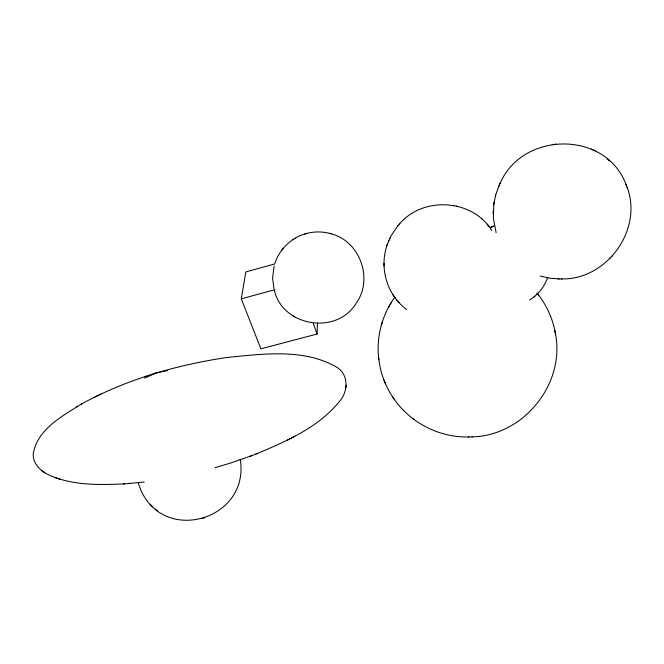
<?xml version="1.0" encoding="UTF-8"?>
<svg xmlns="http://www.w3.org/2000/svg" width="664" height="664" viewBox="0 0 664 664"><rect width="100%" height="100%" fill="white"/><g stroke="black" fill="none" stroke-linecap="round" stroke-linejoin="round"><path stroke-width="1" d="M496.116 232.641L493.385 218.348L493.842 203.84M397.354 300.717C384.481 285.52 380.563 263.459 387.195 244.709M493.186 213.874L493.203 212.555M493.203 212.372L493.219 211.069M274.78 263.932L245.804 271.941L241.298 298.833L260.877 348.824L317.077 334.017L317.5 323.011M255.607 454.176C285.993 441.519 318.38 427.599 339.57 401.297C348.426 391.37 348.849 374.073 336.299 366.935C303.315 348.185 262.72 353.97 226.665 357.514C176.192 365.067 126.185 379.484 81.282 404.102M472.071 436.87C523.688 435.883 565.936 383.319 555.262 332.788M346.035 386.406L346.193 385.195M345.844 387.876L346.002 386.664M493.883 203.574L495.701 194.942L499.013 185.721M493.667 205.076L494.058 202.354M274.149 265.808L272.572 277.901L273.933 288.74M495.701 194.942L495.294 196.419M394.789 297.231C382.265 314.454 376.355 336.349 378.613 357.531M381.31 325.31L382.422 321.592M387.261 244.543L391.295 235.388L398.026 225.611M386.83 245.78L387.618 243.481M274.904 263.301C279.436 249.398 291.015 238.019 305.067 233.902M547.7 277.295C545.318 284.383 541.052 290.832 535.4 295.721M388.564 241.049L388.789 240.551M499.884 183.837C522.319 130.534 607.203 130.219 626.484 185.787M389.635 238.658L389.859 238.177M498.589 186.659L500.282 182.949M388.307 307.639L389.195 306.096M390.208 304.303L391.063 302.809M281.428 250.643L282.034 249.88M282.69 249.025L283.279 248.286M399.496 223.934C423.234 195.905 472.428 199.125 491.825 230.425M397.744 225.926L399.761 223.635M561.337 278.921C607.925 280.117 644.761 227.246 625.978 184.426M612.133 256.138L612.623 255.632M610.083 258.271L610.531 257.815M529.648 299.979L534.354 296.609M534.039 296.874L535.748 295.43M292.99 239.588L293.596 239.214M294.741 238.492L295.306 238.144M82.361 403.48C63.038 415.623 37.225 429.035 33.241 453.885C32.652 463.007 39.898 470.477 47.526 474.287C71.405 485.749 98.928 484.969 124.749 483.857M76.584 406.8L77.705 406.161M144.686 378.048L156.588 372.77L167.369 370.628M287.504 440.066L294.874 436.198M94.645 397.055L101.086 393.968M214.978 467.738L231.603 462.717L251.83 455.62M249.805 456.4L257.781 453.346M138.311 482.944C157.368 546.729 250.461 522.029 240.252 459.297M156.588 372.77L153.633 373.774M145.117 376.654L146.57 376.189M151.699 374.546L152.969 374.139M203.931 518.103L204.802 517.845M202.063 518.675L202.877 518.435M306.668 233.454C314.064 231.462 321.965 231.454 329.385 233.321M304.668 234.018L307.017 233.354M241.298 298.833L275.029 289.645M552.174 144.42L552.597 144.362M555.262 143.972L555.751 143.905M144.271 482.056L123.346 483.956M129.214 483.533L130.459 483.45M392.781 397.122C409.115 422.262 438.945 437.775 468.892 436.978M468.444 436.995L472.411 436.854M540.147 276.041L549.593 278.166L559.055 278.921M558.366 278.93L561.96 278.921M456.442 206.039L456.99 206.164M453.869 205.5L454.367 205.616M331.228 233.828C360.012 241.215 373.533 279.112 356.236 303.141C337.212 335.162 283.088 326.887 274.431 290.666M329.261 233.288L331.377 233.869M55.046 477.624L56.872 478.221M58.465 478.744L60.233 479.317M591.292 149.051L595.127 150.877M292.575 315.599L293.114 315.956M294.252 316.67L294.75 317.002M41.467 470.319L42.778 471.241M43.708 471.913L44.994 472.818M155.359 508.989L156.065 509.537M156.953 510.218L157.609 510.724M406.509 309.573L400.699 304.452L396.607 299.837M412.701 418.461L414.12 419.582M607.684 159.236L608.68 160.124M608.83 160.248L609.834 161.136M481.782 218.954L482.554 219.659M150.247 504.225L151.002 504.989M151.666 505.653L152.38 506.375M398.251 301.763L398.973 302.618M488.007 225.328L488.737 226.208M487.16 224.332L487.891 225.196M537.367 293.563C546.912 305.34 553.22 319.683 555.602 334.639M536.836 292.907L538.67 295.156M395.08 297.829L393.005 294.758M394.2 399.247C385.186 386.481 379.667 371.276 378.43 355.688M383.95 380.032L384.647 381.725M384.796 382.074L385.485 383.759M627.015 187.256L627.521 188.617M313.292 323.459L317.077 334.017M554.855 330.556L555.195 332.415M378.654 357.879L378.845 359.722M384.016 263.442L384.066 265.982M493.759 226.109L490.322 227.553L493.759 226.109"/></g></svg>
